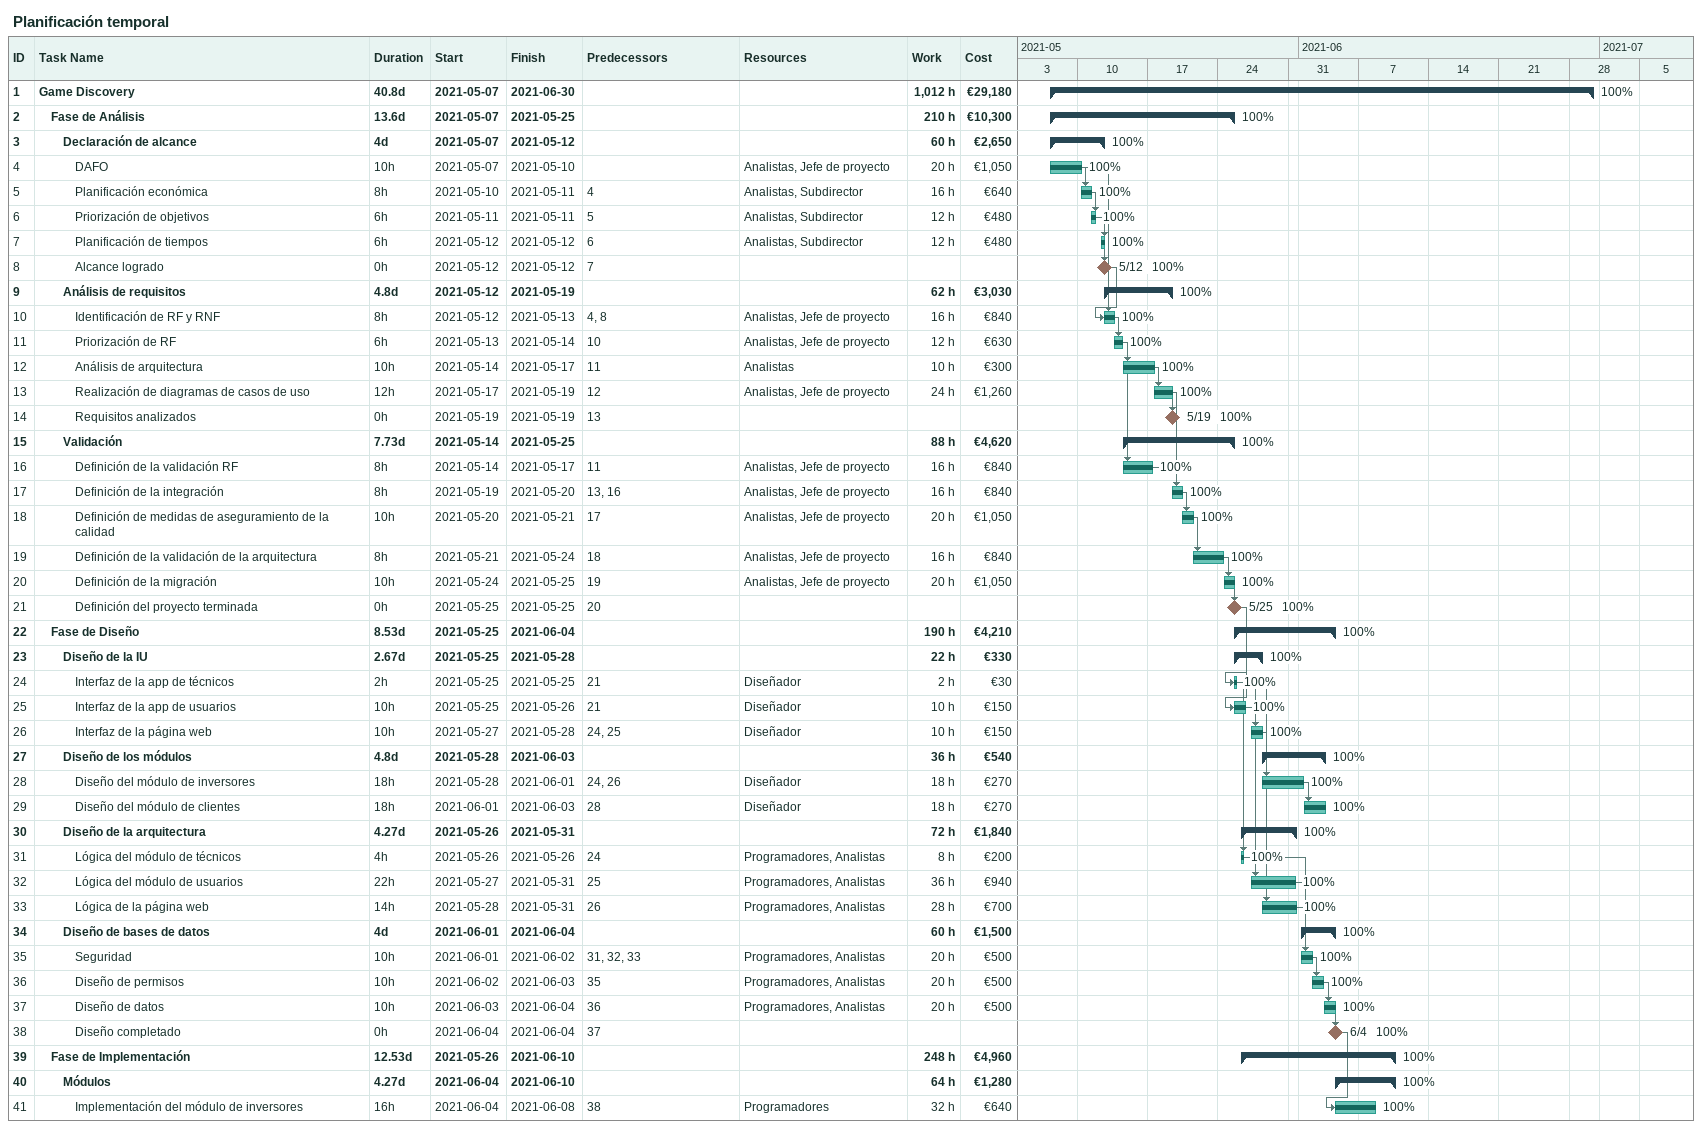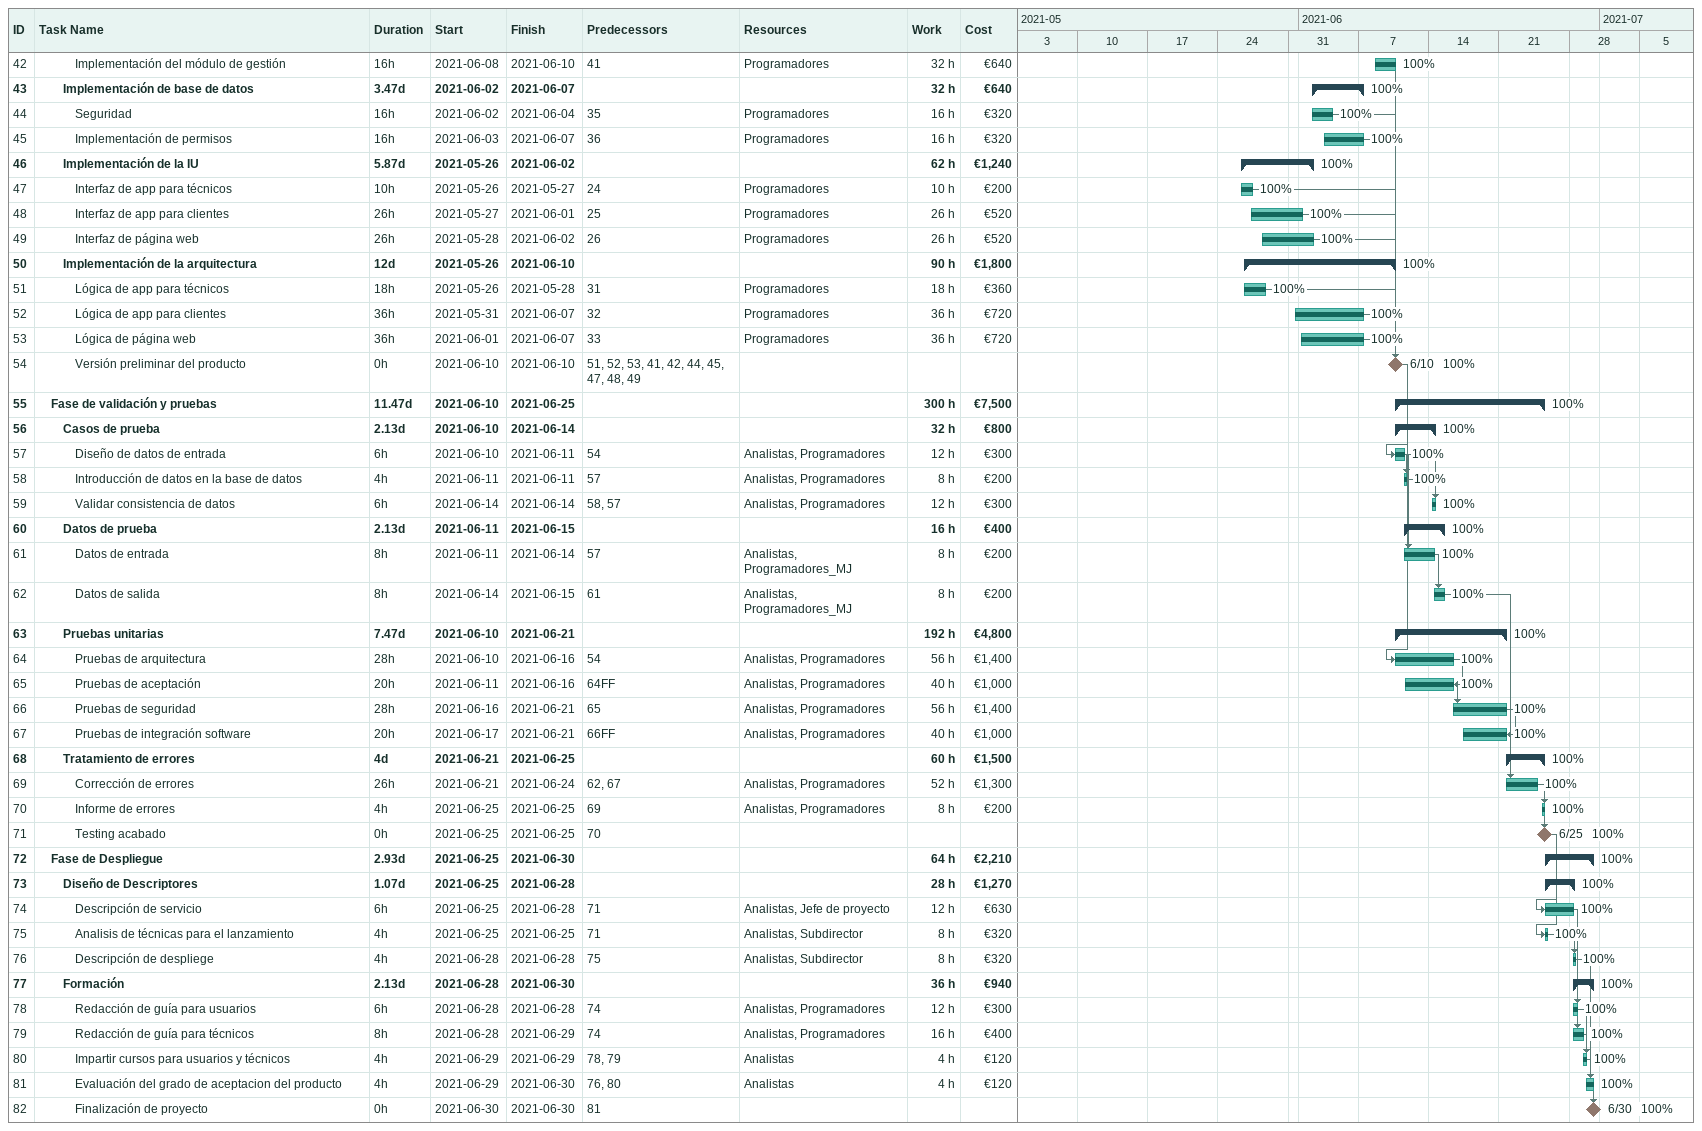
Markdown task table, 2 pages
Planificación temporal

| ID | Level | Task | Duration | Start | Finish | Predecessors | Resources | % complete | Work (h) | Cost (€) |
|---|---|---|---|---|---|---|---|---|---|---|
| 1 | 1 | **Game Discovery** | 40.8d | 2021-05-07 | 2021-06-30 |  |  | 100 | 1012 | 29180 |
| 2 | 2 | **Fase de Análisis** | 13.6d | 2021-05-07 | 2021-05-25 |  |  | 100 | 210 | 10300 |
| 3 | 3 | **Declaración de alcance** | 4d | 2021-05-07 | 2021-05-12 |  |  | 100 | 60 | 2650 |
| 4 | 4 | DAFO | 10h | 2021-05-07 | 2021-05-10 |  | Analistas, Jefe de proyecto | 100 | 20 | 1050 |
| 5 | 4 | Planificación económica | 8h | 2021-05-10 | 2021-05-11 | 4 | Analistas, Subdirector | 100 | 16 | 640 |
| 6 | 4 | Priorización de objetivos | 6h | 2021-05-11 | 2021-05-11 | 5 | Analistas, Subdirector | 100 | 12 | 480 |
| 7 | 4 | Planificación de tiempos | 6h | 2021-05-12 | 2021-05-12 | 6 | Analistas, Subdirector | 100 | 12 | 480 |
| 8 | 4 | Alcance logrado | 0h | 2021-05-12 | 2021-05-12 | 7 |  | 100 |  |  |
| 9 | 3 | **Análisis de requisitos** | 4.8d | 2021-05-12 | 2021-05-19 |  |  | 100 | 62 | 3030 |
| 10 | 4 | Identificación de RF y RNF | 8h | 2021-05-12 | 2021-05-13 | 4, 8 | Analistas, Jefe de proyecto | 100 | 16 | 840 |
| 11 | 4 | Priorización de RF | 6h | 2021-05-13 | 2021-05-14 | 10 | Analistas, Jefe de proyecto | 100 | 12 | 630 |
| 12 | 4 | Análisis de arquitectura | 10h | 2021-05-14 | 2021-05-17 | 11 | Analistas | 100 | 10 | 300 |
| 13 | 4 | Realización de diagramas de casos de uso | 12h | 2021-05-17 | 2021-05-19 | 12 | Analistas, Jefe de proyecto | 100 | 24 | 1260 |
| 14 | 4 | Requisitos analizados | 0h | 2021-05-19 | 2021-05-19 | 13 |  | 100 |  |  |
| 15 | 3 | **Validación** | 7.73d | 2021-05-14 | 2021-05-25 |  |  | 100 | 88 | 4620 |
| 16 | 4 | Definición de la validación RF | 8h | 2021-05-14 | 2021-05-17 | 11 | Analistas, Jefe de proyecto | 100 | 16 | 840 |
| 17 | 4 | Definición de la integración | 8h | 2021-05-19 | 2021-05-20 | 13, 16 | Analistas, Jefe de proyecto | 100 | 16 | 840 |
| 18 | 4 | Definición de medidas de aseguramiento de la calidad | 10h | 2021-05-20 | 2021-05-21 | 17 | Analistas, Jefe de proyecto | 100 | 20 | 1050 |
| 19 | 4 | Definición de la validación de la arquitectura | 8h | 2021-05-21 | 2021-05-24 | 18 | Analistas, Jefe de proyecto | 100 | 16 | 840 |
| 20 | 4 | Definición de la migración | 10h | 2021-05-24 | 2021-05-25 | 19 | Analistas, Jefe de proyecto | 100 | 20 | 1050 |
| 21 | 4 | Definición del proyecto terminada | 0h | 2021-05-25 | 2021-05-25 | 20 |  | 100 |  |  |
| 22 | 2 | **Fase de Diseño** | 8.53d | 2021-05-25 | 2021-06-04 |  |  | 100 | 190 | 4210 |
| 23 | 3 | **Diseño de la IU** | 2.67d | 2021-05-25 | 2021-05-28 |  |  | 100 | 22 | 330 |
| 24 | 4 | Interfaz de la app de técnicos | 2h | 2021-05-25 | 2021-05-25 | 21 | Diseñador | 100 | 2 | 30 |
| 25 | 4 | Interfaz de la app de usuarios | 10h | 2021-05-25 | 2021-05-26 | 21 | Diseñador | 100 | 10 | 150 |
| 26 | 4 | Interfaz de la página web | 10h | 2021-05-27 | 2021-05-28 | 24, 25 | Diseñador | 100 | 10 | 150 |
| 27 | 3 | **Diseño de los módulos** | 4.8d | 2021-05-28 | 2021-06-03 |  |  | 100 | 36 | 540 |
| 28 | 4 | Diseño del módulo de inversores | 18h | 2021-05-28 | 2021-06-01 | 24, 26 | Diseñador | 100 | 18 | 270 |
| 29 | 4 | Diseño del módulo de clientes | 18h | 2021-06-01 | 2021-06-03 | 28 | Diseñador | 100 | 18 | 270 |
| 30 | 3 | **Diseño de la arquitectura** | 4.27d | 2021-05-26 | 2021-05-31 |  |  | 100 | 72 | 1840 |
| 31 | 4 | Lógica del módulo de técnicos | 4h | 2021-05-26 | 2021-05-26 | 24 | Programadores, Analistas | 100 | 8 | 200 |
| 32 | 4 | Lógica del módulo de usuarios | 22h | 2021-05-27 | 2021-05-31 | 25 | Programadores, Analistas | 100 | 36 | 940 |
| 33 | 4 | Lógica de la página web | 14h | 2021-05-28 | 2021-05-31 | 26 | Programadores, Analistas | 100 | 28 | 700 |
| 34 | 3 | **Diseño de bases de datos** | 4d | 2021-06-01 | 2021-06-04 |  |  | 100 | 60 | 1500 |
| 35 | 4 | Seguridad | 10h | 2021-06-01 | 2021-06-02 | 31, 32, 33 | Programadores, Analistas | 100 | 20 | 500 |
| 36 | 4 | Diseño de permisos | 10h | 2021-06-02 | 2021-06-03 | 35 | Programadores, Analistas | 100 | 20 | 500 |
| 37 | 4 | Diseño de datos | 10h | 2021-06-03 | 2021-06-04 | 36 | Programadores, Analistas | 100 | 20 | 500 |
| 38 | 4 | Diseño completado | 0h | 2021-06-04 | 2021-06-04 | 37 |  | 100 |  |  |
| 39 | 2 | **Fase de Implementación** | 12.53d | 2021-05-26 | 2021-06-10 |  |  | 100 | 248 | 4960 |
| 40 | 3 | **Módulos** | 4.27d | 2021-06-04 | 2021-06-10 |  |  | 100 | 64 | 1280 |
| 41 | 4 | Implementación del módulo de inversores | 16h | 2021-06-04 | 2021-06-08 | 38 | Programadores | 100 | 32 | 640 |
| 42 | 4 | Implementación del módulo de gestión | 16h | 2021-06-08 | 2021-06-10 | 41 | Programadores | 100 | 32 | 640 |
| 43 | 3 | **Implementación de base de datos** | 3.47d | 2021-06-02 | 2021-06-07 |  |  | 100 | 32 | 640 |
| 44 | 4 | Seguridad | 16h | 2021-06-02 | 2021-06-04 | 35 | Programadores | 100 | 16 | 320 |
| 45 | 4 | Implementación de permisos | 16h | 2021-06-03 | 2021-06-07 | 36 | Programadores | 100 | 16 | 320 |
| 46 | 3 | **Implementación de la IU** | 5.87d | 2021-05-26 | 2021-06-02 |  |  | 100 | 62 | 1240 |
| 47 | 4 | Interfaz de app para técnicos | 10h | 2021-05-26 | 2021-05-27 | 24 | Programadores | 100 | 10 | 200 |
| 48 | 4 | Interfaz de app para clientes | 26h | 2021-05-27 | 2021-06-01 | 25 | Programadores | 100 | 26 | 520 |
| 49 | 4 | Interfaz de página web | 26h | 2021-05-28 | 2021-06-02 | 26 | Programadores | 100 | 26 | 520 |
| 50 | 3 | **Implementación de la arquitectura** | 12d | 2021-05-26 | 2021-06-10 |  |  | 100 | 90 | 1800 |
| 51 | 4 | Lógica de app para técnicos | 18h | 2021-05-26 | 2021-05-28 | 31 | Programadores | 100 | 18 | 360 |
| 52 | 4 | Lógica de app para clientes | 36h | 2021-05-31 | 2021-06-07 | 32 | Programadores | 100 | 36 | 720 |
| 53 | 4 | Lógica de página web | 36h | 2021-06-01 | 2021-06-07 | 33 | Programadores | 100 | 36 | 720 |
| 54 | 4 | Versión preliminar del producto | 0h | 2021-06-10 | 2021-06-10 | 51, 52, 53, 41, 42, 44, 45, 47, 48, 49 |  | 100 |  |  |
| 55 | 2 | **Fase de validación y pruebas** | 11.47d | 2021-06-10 | 2021-06-25 |  |  | 100 | 300 | 7500 |
| 56 | 3 | **Casos de prueba** | 2.13d | 2021-06-10 | 2021-06-14 |  |  | 100 | 32 | 800 |
| 57 | 4 | Diseño de datos de entrada | 6h | 2021-06-10 | 2021-06-11 | 54 | Analistas, Programadores | 100 | 12 | 300 |
| 58 | 4 | Introducción de datos en la base de datos | 4h | 2021-06-11 | 2021-06-11 | 57 | Analistas, Programadores | 100 | 8 | 200 |
| 59 | 4 | Validar consistencia de datos | 6h | 2021-06-14 | 2021-06-14 | 58, 57 | Analistas, Programadores | 100 | 12 | 300 |
| 60 | 3 | **Datos de prueba** | 2.13d | 2021-06-11 | 2021-06-15 |  |  | 100 | 16 | 400 |
| 61 | 4 | Datos de entrada | 8h | 2021-06-11 | 2021-06-14 | 57 | Analistas, Programadores_MJ | 100 | 8 | 200 |
| 62 | 4 | Datos de salida | 8h | 2021-06-14 | 2021-06-15 | 61 | Analistas, Programadores_MJ | 100 | 8 | 200 |
| 63 | 3 | **Pruebas unitarias** | 7.47d | 2021-06-10 | 2021-06-21 |  |  | 100 | 192 | 4800 |
| 64 | 4 | Pruebas de arquitectura | 28h | 2021-06-10 | 2021-06-16 | 54 | Analistas, Programadores | 100 | 56 | 1400 |
| 65 | 4 | Pruebas de aceptación | 20h | 2021-06-11 | 2021-06-16 | 64FF | Analistas, Programadores | 100 | 40 | 1000 |
| 66 | 4 | Pruebas de seguridad | 28h | 2021-06-16 | 2021-06-21 | 65 | Analistas, Programadores | 100 | 56 | 1400 |
| 67 | 4 | Pruebas de integración software | 20h | 2021-06-17 | 2021-06-21 | 66FF | Analistas, Programadores | 100 | 40 | 1000 |
| 68 | 3 | **Tratamiento de errores** | 4d | 2021-06-21 | 2021-06-25 |  |  | 100 | 60 | 1500 |
| 69 | 4 | Corrección de errores | 26h | 2021-06-21 | 2021-06-24 | 62, 67 | Analistas, Programadores | 100 | 52 | 1300 |
| 70 | 4 | Informe de errores | 4h | 2021-06-25 | 2021-06-25 | 69 | Analistas, Programadores | 100 | 8 | 200 |
| 71 | 4 | Testing acabado | 0h | 2021-06-25 | 2021-06-25 | 70 |  | 100 |  |  |
| 72 | 2 | **Fase de Despliegue** | 2.93d | 2021-06-25 | 2021-06-30 |  |  | 100 | 64 | 2210 |
| 73 | 3 | **Diseño de Descriptores** | 1.07d | 2021-06-25 | 2021-06-28 |  |  | 100 | 28 | 1270 |
| 74 | 4 | Descripción de servicio | 6h | 2021-06-25 | 2021-06-28 | 71 | Analistas, Jefe de proyecto | 100 | 12 | 630 |
| 75 | 4 | Analisis de técnicas para el lanzamiento | 4h | 2021-06-25 | 2021-06-25 | 71 | Analistas, Subdirector | 100 | 8 | 320 |
| 76 | 4 | Descripción de despliege | 4h | 2021-06-28 | 2021-06-28 | 75 | Analistas, Subdirector | 100 | 8 | 320 |
| 77 | 3 | **Formación** | 2.13d | 2021-06-28 | 2021-06-30 |  |  | 100 | 36 | 940 |
| 78 | 4 | Redacción de guía para usuarios | 6h | 2021-06-28 | 2021-06-28 | 74 | Analistas, Programadores | 100 | 12 | 300 |
| 79 | 4 | Redacción de guía para técnicos | 8h | 2021-06-28 | 2021-06-29 | 74 | Analistas, Programadores | 100 | 16 | 400 |
| 80 | 4 | Impartir cursos para usuarios y técnicos | 4h | 2021-06-29 | 2021-06-29 | 78, 79 | Analistas | 100 | 4 | 120 |
| 81 | 4 | Evaluación del grado de aceptacion del producto | 4h | 2021-06-29 | 2021-06-30 | 76, 80 | Analistas | 100 | 4 | 120 |
| 82 | 4 | Finalización de proyecto | 0h | 2021-06-30 | 2021-06-30 | 81 |  | 100 |  |  |
